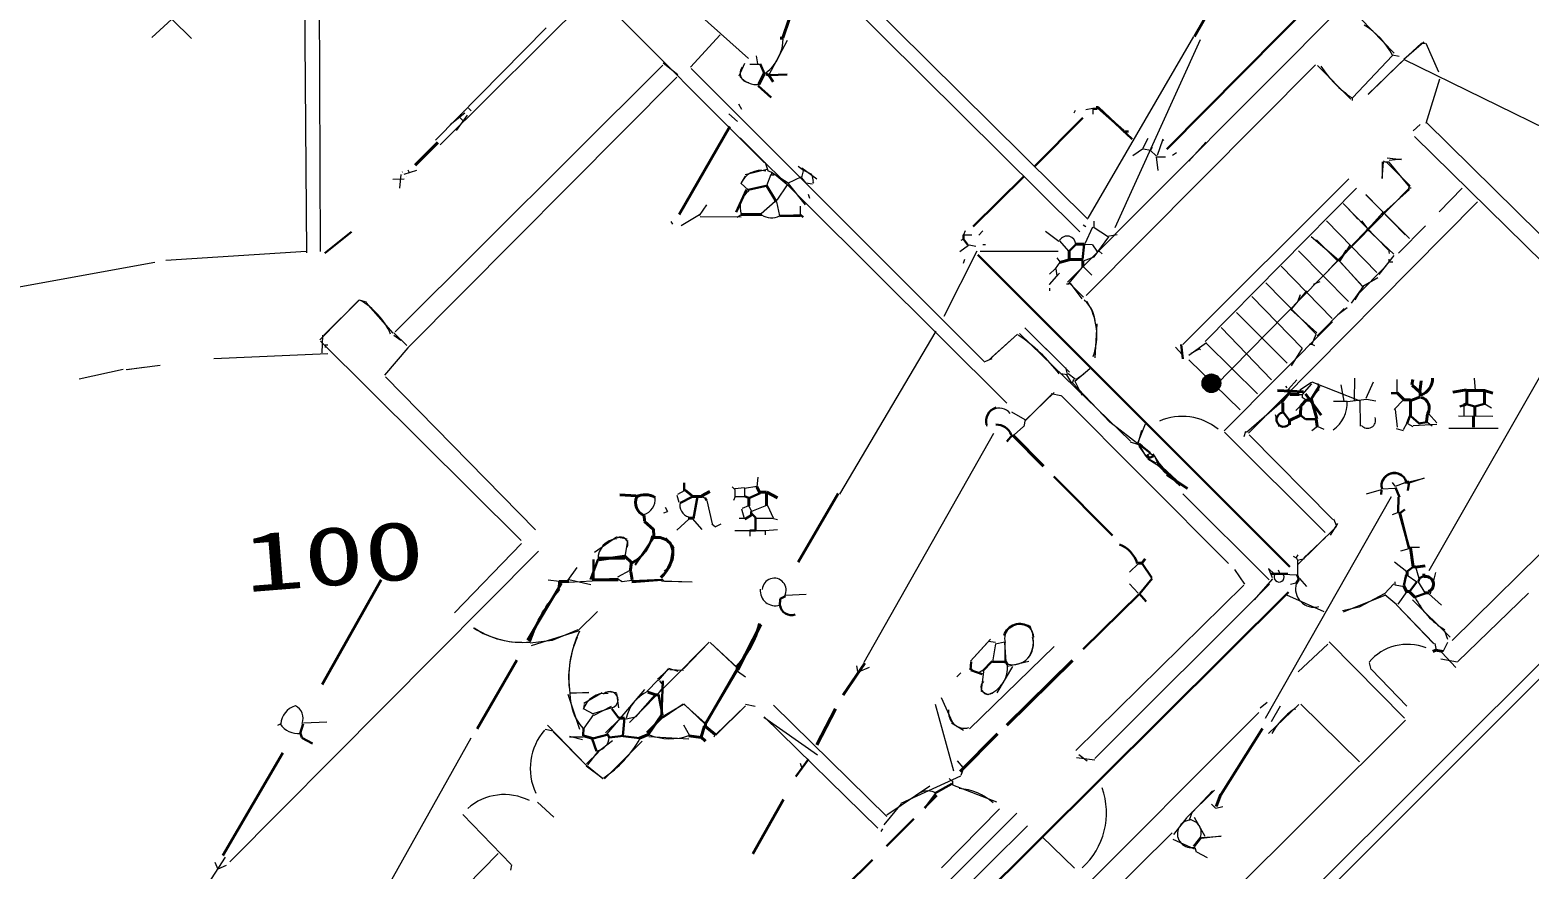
# Model space of a CAD drawing. Header units: millimetres. Extents: x -22015 to 140060, y -26591 to 87788.
# Drawn here: x 68161 to 86665, y 32437 to 42796 of the extents above; entities that cross this region are included whole.
import ezdxf

# ---------------------------------------------------------------- set-up
doc = ezdxf.new("R2010")
doc.units = ezdxf.units.MM
doc.linetypes.add('DASHED', pattern=[716.562987, 474.532405, -242.030582])
for name, color, linetype, lineweight in [('A_DASHED', 8, 'DASHED', 15), ('A_HATCH', 252, 'CONTINUOUS', 15), ('A_MED', 9, 'CONTINUOUS', 20), ('A_THIN', 8, 'CONTINUOUS', 15), ('CHECK', 2, 'CONTINUOUS', 35), ('P_DASHED', 200, 'DASHED', 25), ('P_NOMARK', 6, 'CONTINUOUS', 35), ('P_R', 5, 'CONTINUOUS', 40), ('P_R_MARK', 5, 'CONTINUOUS', 25), ('P_SIZE', 140, 'CONTINUOUS', 13), ('SYM', 4, 'CONTINUOUS', 25), ('TEXT_SHAPE', 7, 'CONTINUOUS', 30)]:
    doc.layers.add(name, color=color, linetype=linetype, lineweight=lineweight)
doc.styles.add('JP', font='msgothic.ttc')

msp = doc.modelspace()

# ---------------------------------------------------------------- hatches: boundary and pattern name
at = {"layer": 'SYM'}
h = msp.add_hatch(color=7, dxfattribs=at)
h.dxf.hatch_style = 1
edge = h.paths.add_edge_path()
edge.add_arc((82745, 38434), 111, 0, 360)

# ---------------------------------------------------------------- linework, layer by layer
at = {"layer": 'A_DASHED', "lineweight": 15}
msp.add_line((84050, 39018), (85840, 40843), dxfattribs=at)
at = {"layer": 'A_HATCH', "lineweight": 15}
for p, q in [((84650, 40761), (85190, 40221)), ((84166, 40440), (84787, 39802)), ((84234, 39236), (83604, 39880)), ((83243, 39504), (83864, 38868)), ((83053, 39307), (83678, 38683)), ((83486, 38478), (82866, 39121)), ((83315, 38304), (82679, 38930))]:
    msp.add_line(p, q, dxfattribs=at)
at = {"layer": 'A_HATCH', "lineweight": 20}
for p, q in [((83819, 40069), (84436, 39445)), ((82466, 38725), (83099, 38107))]:
    msp.add_line(p, q, dxfattribs=at)
at = {"layer": 'A_MED', "lineweight": 20}
for p, q in [((76679, 42736), (76313, 42336)), ((77507, 42668), (77279, 42235)), ((81225, 40472), (82527, 42717)), ((76982, 42382), (76912, 42228)), ((85126, 42431), (84680, 42002)), ((85559, 42189), (85392, 41641)), ((81282, 41822), (81282, 41755)), ((81962, 41458), (81898, 41337)), ((81906, 41334), (81775, 41243)), ((77690, 41096), (77875, 40960)), ((84854, 41167), (84854, 40964)), ((84869, 41181), (84885, 41164)), ((84888, 41167), (84939, 41167)), ((85092, 41191), (84915, 41214)), ((72780, 40953), (72640, 40952)), ((72738, 41010), (72721, 40843)), ((72934, 41062), (72778, 41013)), ((76990, 40992), (76939, 40908)), ((76939, 40902), (77027, 40822)), ((77261, 41074), (76990, 41006)), ((77305, 41012), (77251, 40871)), ((77265, 41060), (77315, 41040)), ((77708, 41065), (77810, 41014)), ((77812, 41009), (77827, 40924)), ((77821, 40921), (77837, 40904)), ((77506, 40886), (77379, 40694)), ((85175, 40846), (85209, 40846)), ((76512, 40639), (76423, 40506)), ((77358, 40678), (77187, 40527)), ((77378, 40673), (77415, 40501)), ((77670, 40619), (77670, 40518)), ((84853, 40542), (84886, 40542)), ((76941, 40484), (76433, 40489)), ((79686, 40214), (79652, 40196)), ((80697, 40312), (80863, 40190)), ((80866, 40196), (80984, 40061)), ((81582, 40268), (81464, 40248)), ((79848, 40067), (79443, 39258)), ((79889, 40064), (80853, 40065)), ((80838, 39982), (80874, 39933)), ((81328, 40065), (81361, 40065)), ((80872, 39929), (80817, 39847)), ((84292, 39950), (84326, 39950)), ((80994, 39670), (81165, 39499)), ((72646, 39054), (72312, 39431)), ((87321, 39435), (85430, 36118)), ((79343, 39078), (78153, 37067)), ((71772, 39027), (71763, 38809)), ((80945, 38629), (80966, 38545)), ((85988, 38499), (86002, 38347)), ((83799, 38478), (83696, 38360)), ((83866, 38292), (83983, 38429)), ((84061, 38345), (83961, 38230)), ((84571, 38217), (83987, 38448)), ((84057, 38430), (84068, 38346)), ((84342, 38414), (84380, 38212)), ((84740, 38449), (84650, 38248)), ((85033, 38481), (85032, 38312)), ((83866, 38264), (83915, 38228)), ((84422, 38210), (84253, 38210)), ((84423, 38208), (84661, 38238)), ((84576, 38227), (84580, 37906)), ((84658, 38237), (84776, 38217)), ((85116, 38228), (85002, 38111)), ((86118, 38181), (86203, 38131)), ((80444, 37986), (80429, 37901)), ((83531, 38048), (83579, 37901)), ((85014, 38111), (85038, 37891)), ((85116, 37862), (85162, 37944)), ((85165, 37938), (85233, 37899)), ((85469, 37904), (85403, 37956)), ((85423, 38061), (85527, 37945)), ((86217, 38022), (85794, 38028)), ((80053, 37814), (78454, 34986)), ((80425, 37901), (80309, 37796)), ((84053, 37901), (83986, 37848)), ((85027, 37877), (85113, 37852)), ((85527, 37924), (85237, 37910)), ((86285, 37877), (85675, 37876)), ((81985, 37572), (82036, 37538)), ((81962, 37502), (82070, 37432)), ((81972, 37500), (82058, 37451)), ((82041, 37537), (82072, 37468)), ((85134, 37207), (85013, 37161)), ((83412, 34300), (84969, 37035)), ((84841, 37119), (84656, 37064)), ((85013, 37137), (84843, 37127)), ((85062, 36844), (84976, 36811)), ((75401, 36536), (75128, 36345)), ((75532, 36511), (75407, 36536)), ((75509, 36293), (75543, 36494)), ((85183, 36389), (85079, 36363)), ((85196, 36412), (85315, 36412)), ((74910, 36159), (74796, 35999)), ((75566, 36121), (75412, 36039)), ((81845, 36211), (81732, 36103)), ((85511, 36098), (85447, 35836)), ((75099, 35990), (74811, 35975)), ((75084, 35944), (74814, 36007)), ((75419, 36021), (75470, 35987)), ((75472, 35985), (75591, 36002)), ((75957, 35995), (76336, 35983)), ((75997, 35992), (76336, 35984)), ((81735, 35957), (81839, 35842)), ((83832, 36022), (83920, 35924)), ((85009, 35981), (85009, 35947)), ((85160, 36064), (85281, 35984)), ((85158, 35865), (85045, 35709)), ((85228, 35762), (85693, 35298)), ((85425, 35839), (85583, 35693)), ((86657, 35842), (85786, 35001)), ((75167, 35615), (74927, 35381)), ((75167, 35615), (74928, 35380)), ((85622, 35376), (85657, 35274)), ((80803, 35186), (79759, 34168)), ((80018, 35274), (79773, 35005)), ((79986, 35239), (79773, 35005)), ((80080, 35232), (79995, 35247)), ((80081, 35216), (80043, 34997)), ((80191, 35233), (80206, 34997)), ((80196, 35233), (80195, 34980)), ((84200, 35243), (85130, 34300)), ((85503, 35222), (85518, 35138)), ((80491, 35000), (80229, 34937)), ((84691, 34983), (84713, 34899)), ((85783, 34992), (85578, 35027)), ((85587, 35109), (85760, 34927)), ((76229, 34887), (76060, 34898)), ((76893, 34878), (76992, 34808)), ((79905, 34642), (79934, 34877)), ((80289, 34938), (80094, 34614)), ((75226, 34611), (74997, 34480)), ((75286, 34105), (75751, 34654)), ((75400, 34611), (75298, 34624)), ((75429, 34429), (75406, 34605)), ((79988, 34588), (79901, 34633)), ((75002, 34469), (74995, 34418)), ((75345, 34427), (75110, 34354)), ((75334, 34445), (75121, 34332)), ((75978, 34306), (76223, 34478)), ((76992, 34453), (76624, 34092)), ((76992, 34453), (76626, 34090)), ((79334, 34471), (79562, 33651)), ((74997, 34415), (75113, 34354)), ((75119, 34345), (74998, 34177)), ((75439, 34289), (75266, 34118)), ((73605, 34053), (71713, 30683)), ((74821, 34076), (74981, 34038)), ((74822, 34067), (74991, 34067)), ((75799, 34072), (76293, 34043)), ((76230, 34217), (76301, 34084)), ((76620, 34097), (76602, 34064)), ((77688, 33692), (77615, 33576)), ((77667, 33745), (77684, 33694)), ((81307, 33782), (81080, 33811)), ((79509, 33556), (79543, 33523)), ((79547, 33527), (79547, 33476)), ((74426, 33264), (74628, 33078)), ((70572, 32583), (70232, 32061)), ((74106, 32490), (74094, 32423))]:
    msp.add_line(p, q, dxfattribs=at)
for centre, radius, start, end in [((77143, 42411), 290, 220.4829, 274.4834), ((77040, 42262), 114, 139.3972, 265.7907), ((77179, 40800), 261, 75.1498, 159.4682), ((77176, 40602), 250, 124.1629, 199.9389), ((77313, 40700), 222, 237.2197, 297.1705), ((80963, 40145), 107, 2.2891, 149.3405), ((80539, 39025), 791, 340.8661, 31.8257), ((80128, 37961), 167, 37.5491, 199.944), ((84018, 38192), 404, 304.8364, 2.6291), ((84672, 37979), 100, 221.8012, 18.2296), ((75424, 36265), 251, 94.1245, 181.4571), ((75453, 36445), 90.4, 338.883, 119.4563), ((86117, 36211), 955, 205.9486, 239.1834), ((80373, 35286), 181, 4.8222, 196.6113), ((80149, 35255), 399, 329.486, 26.5527), ((80293, 35214), 255, 255.5481, 18.7526), ((79853, 34950), 84.3, 146.3407, 314.6495), ((79880, 34925), 350, 288.2789, 6.2906), ((75263, 34321), 285, 83.2604, 162.5162), ((75317, 34526), 103, 285.9284, 138.2735), ((75990, 34196), 480, 115.2371, 167.5726), ((79989, 34683), 89, 130.2788, 320.3562), ((79700, 34378), 202, 172.9033, 284.3043), ((76063, 34753), 708, 248.5055, 289.1171)]:
    msp.add_arc(centre, radius, start, end, dxfattribs=at)
at = {"layer": 'A_THIN', "lineweight": 15}
for p, q in [((80970, 39681), (86316, 45055)), ((76814, 44580), (81119, 40305)), ((71729, 43958), (71744, 40061)), ((77790, 43855), (81218, 40462)), ((71548, 43722), (71574, 40044)), ((73224, 41377), (75113, 43257)), ((75147, 43246), (77229, 41157)), ((77029, 42445), (76176, 43208)), ((69913, 42931), (69667, 42702)), ((84584, 42937), (85001, 42508)), ((69918, 42926), (70154, 42690)), ((73168, 41435), (74532, 42823)), ((81557, 40359), (82612, 42677)), ((85121, 42436), (85368, 42649)), ((85176, 42487), (85334, 42630)), ((85333, 42634), (85384, 42634)), ((85391, 42634), (85514, 42355)), ((85391, 42634), (85547, 42280)), ((75976, 42389), (76157, 42248)), ((77048, 42376), (77133, 42376)), ((77127, 42478), (77142, 42377)), ((77133, 42376), (77167, 42376)), ((84980, 42481), (84487, 41957)), ((84982, 42480), (84487, 41957)), ((85091, 42404), (84681, 42000)), ((84977, 42488), (85062, 42473)), ((88514, 40769), (85121, 42431)), ((72671, 39071), (75975, 42363)), ((76145, 42215), (72824, 38871)), ((76322, 42321), (79934, 38707)), ((84028, 42365), (81199, 39517)), ((84053, 42357), (84467, 41943)), ((73574, 41832), (73608, 41798)), ((76909, 41885), (76943, 41817)), ((81281, 41826), (81196, 41811)), ((84484, 41960), (84484, 41926)), ((73528, 41771), (73347, 41624)), ((73556, 41745), (73422, 41557)), ((73472, 41713), (73506, 41680)), ((76788, 41762), (76894, 41666)), ((81064, 41804), (81046, 41770)), ((88078, 39008), (85397, 41660)), ((76927, 41463), (80221, 38189)), ((85323, 41629), (85234, 41550)), ((85251, 41481), (87942, 38837)), ((81906, 41327), (81991, 41312)), ((81987, 41311), (82069, 41240)), ((82012, 41348), (81994, 41315)), ((82140, 41436), (82077, 41248)), ((82142, 41448), (82159, 41432)), ((82315, 41281), (82265, 41245)), ((82468, 41176), (82677, 41412)), ((77237, 41161), (77271, 41060)), ((77643, 41116), (77710, 41066)), ((82064, 41230), (82085, 41062)), ((82076, 41232), (82178, 41232)), ((84863, 41167), (84850, 40964)), ((84907, 41165), (85199, 40873)), ((84934, 41163), (85188, 40856)), ((85090, 41200), (84937, 41185)), ((72824, 41069), (72841, 41036)), ((77313, 41039), (77521, 40911)), ((77315, 41041), (77315, 41008)), ((77315, 41008), (77349, 41008)), ((77355, 41015), (77502, 40891)), ((77683, 40984), (77512, 40902)), ((77522, 40899), (77730, 40637)), ((77685, 40971), (77736, 40910)), ((77707, 41058), (77686, 40974)), ((77738, 40908), (77822, 40898)), ((84441, 40957), (82394, 38915)), ((77769, 40770), (77785, 40720)), ((82667, 38952), (84536, 40845)), ((82787, 38400), (85180, 40841)), ((84652, 40763), (85137, 40269)), ((85189, 40828), (84870, 40539)), ((83202, 37820), (86030, 40674)), ((84868, 40541), (84191, 39831)), ((84927, 40082), (84373, 40654)), ((84431, 40593), (84552, 40461)), ((84857, 40538), (84690, 40349)), ((76074, 40431), (76092, 40397)), ((76424, 40515), (76198, 40378)), ((76890, 40485), (76433, 40489)), ((76942, 40516), (76892, 40481)), ((81161, 40389), (81194, 40371)), ((81277, 40361), (81182, 40155)), ((81295, 40437), (81295, 40353)), ((81299, 40359), (81463, 40250)), ((84597, 40439), (84664, 40354)), ((84662, 40340), (84995, 40027)), ((79704, 40317), (79683, 40267)), ((79685, 40267), (79787, 40267)), ((79924, 40316), (79875, 40263)), ((81298, 39995), (81477, 40244)), ((83976, 40248), (84313, 39960)), ((84041, 40206), (84295, 39954)), ((71569, 40060), (69840, 39951)), ((79746, 40134), (79638, 40057)), ((79736, 40149), (79836, 40129)), ((79922, 40149), (79956, 40149)), ((81295, 39993), (81160, 39942)), ((81192, 40151), (81277, 40147)), ((81279, 40145), (81330, 40067)), ((81361, 40065), (81395, 40032)), ((84455, 40141), (84327, 39936)), ((84404, 40079), (84327, 39949)), ((84997, 40010), (84810, 39777)), ((84932, 40086), (84937, 40035)), ((67957, 39614), (69704, 39931)), ((79697, 39964), (79680, 39913)), ((80870, 39794), (80740, 39654)), ((80816, 39848), (80748, 39781)), ((80825, 39846), (80836, 39762)), ((81150, 39869), (80979, 39667)), ((81166, 39871), (81268, 39770)), ((84312, 39957), (84610, 39631)), ((84321, 39946), (84612, 39629)), ((84935, 39934), (84852, 39831)), ((84936, 39967), (84935, 39934)), ((84935, 39934), (84986, 39934)), ((80833, 39758), (80740, 39654)), ((80745, 39609), (80745, 39575)), ((80954, 39660), (80988, 39660)), ((81001, 39670), (81145, 39478)), ((84039, 39042), (83415, 39675)), ((84085, 39686), (84000, 39652)), ((84620, 39628), (84471, 39424)), ((84615, 39628), (84517, 39466)), ((84797, 39735), (84613, 39629)), ((72222, 39461), (71739, 38972)), ((72224, 39459), (71787, 39027)), ((72315, 39437), (72230, 39459)), ((83918, 39575), (83732, 39354)), ((83840, 39525), (83806, 39440)), ((83720, 39351), (84046, 39055)), ((84419, 39367), (84304, 39278)), ((72653, 39059), (72812, 38900)), ((81747, 37721), (80377, 39048)), ((80443, 39118), (80994, 38572)), ((80443, 39118), (80941, 38625)), ((81332, 39170), (81304, 38748)), ((84238, 39193), (82902, 37848)), ((71749, 38954), (74223, 36495)), ((71804, 38908), (71838, 38908)), ((71804, 38908), (71804, 38874)), ((72826, 38872), (72536, 38535)), ((72654, 39030), (72741, 38967)), ((80005, 38727), (80350, 39039)), ((80032, 38751), (80350, 39039)), ((82303, 38881), (82382, 38789)), ((82684, 38935), (82468, 38777)), ((82592, 38864), (82609, 38848)), ((83867, 38867), (83728, 38651)), ((83950, 38919), (83984, 38919)), ((83983, 38918), (84016, 38900)), ((84033, 39038), (83986, 38919)), ((71838, 38796), (70430, 38737)), ((79939, 38697), (80038, 38742)), ((82592, 38856), (82491, 38802)), ((69312, 38605), (68769, 38487)), ((69770, 38653), (69347, 38599)), ((69567, 38630), (69363, 38601)), ((72549, 38515), (74401, 36624)), ((80882, 38556), (80967, 38541)), ((80958, 38539), (81019, 38434)), ((80976, 38556), (81062, 38490)), ((81243, 38612), (81057, 38457)), ((81169, 38548), (81071, 38475)), ((84511, 38498), (84505, 38227)), ((80803, 38320), (80448, 37979)), ((80766, 38306), (80884, 38285)), ((81027, 38444), (81491, 37954)), ((81044, 38480), (81032, 38444)), ((81054, 38470), (81146, 38288)), ((83658, 38398), (83677, 38378)), ((80450, 37974), (80765, 38290)), ((80890, 38283), (82955, 36211)), ((83615, 38205), (83178, 37826)), ((83830, 38294), (83864, 38294)), ((83864, 38294), (83863, 38260)), ((85862, 38161), (85862, 38026)), ((80276, 38080), (80442, 37989)), ((82003, 37561), (81491, 37954)), ((88481, 37988), (85717, 35257)), ((81927, 37931), (81827, 37682)), ((81882, 37853), (81838, 37686)), ((82908, 37831), (84149, 36591)), ((83164, 37838), (83147, 37771)), ((83211, 37797), (84245, 36754)), ((84049, 37905), (84131, 37868)), ((81742, 37712), (81844, 37678)), ((81848, 37656), (81953, 37514)), ((81868, 37643), (81931, 37539)), ((81888, 37662), (81992, 37580)), ((81982, 37564), (81948, 37547)), ((82022, 37562), (82091, 37455)), ((84975, 37211), (85010, 37162)), ((85369, 37262), (85163, 37193)), ((85370, 37258), (85182, 37215)), ((82391, 37069), (83457, 36006)), ((84290, 36666), (83812, 36195)), ((84303, 36705), (84211, 36557)), ((84252, 36759), (84287, 36675)), ((74229, 36456), (73401, 35600)), ((84155, 36530), (83887, 36278)), ((70628, 32527), (74438, 36361)), ((83755, 36299), (83789, 36281)), ((83810, 36316), (83792, 36283)), ((83792, 36285), (83809, 36252)), ((83893, 36268), (83808, 36246)), ((83029, 36133), (83154, 35955)), ((83449, 36148), (83495, 36037)), ((83451, 36149), (83518, 36081)), ((83568, 36131), (83588, 36082)), ((83587, 36085), (83638, 36069)), ((83807, 36250), (83806, 36064)), ((85006, 36231), (85155, 36109)), ((85262, 36167), (85304, 36029)), ((74557, 36009), (74692, 35990)), ((75960, 36020), (75994, 35987)), ((81071, 33901), (83143, 35942)), ((83461, 35952), (81306, 33802)), ((83499, 36018), (83274, 35760)), ((83806, 36067), (83518, 36079)), ((83788, 35966), (83720, 35950)), ((84997, 35958), (84883, 35835)), ((85009, 35947), (85127, 35927)), ((85296, 35981), (85379, 35845)), ((83670, 35824), (84133, 35615)), ((84895, 35817), (84371, 35609)), ((84885, 35837), (84568, 35671)), ((84887, 35826), (85034, 35701)), ((84568, 35669), (84364, 35624)), ((85028, 35697), (85481, 35224)), ((85029, 35698), (85493, 35217)), ((74930, 35373), (74350, 35193)), ((74923, 35391), (74606, 35259)), ((74606, 35259), (74337, 35225)), ((75561, 34248), (76547, 35237)), ((76546, 35237), (76230, 34910)), ((76891, 34926), (76557, 35234)), ((76899, 34914), (76558, 35235)), ((76647, 24646), (87229, 35220)), ((76656, 24861), (87137, 35316)), ((80195, 35236), (80077, 35214)), ((84181, 35215), (83817, 34871)), ((85659, 35234), (85601, 35119)), ((76057, 34913), (75907, 34781)), ((76038, 34908), (75917, 34763)), ((76162, 34874), (76047, 34912)), ((78362, 34944), (78378, 34876)), ((78519, 34925), (78385, 34869)), ((79652, 34861), (79601, 34811)), ((84719, 34901), (85159, 34447)), ((75061, 34613), (74823, 34608)), ((75061, 34615), (74828, 34603)), ((75913, 34768), (75779, 34631)), ((75978, 34687), (75905, 34589)), ((75932, 34762), (75983, 34694)), ((74800, 34594), (74944, 34165)), ((75875, 34586), (75637, 34316)), ((75968, 34318), (76227, 34473)), ((76232, 34473), (76493, 34243)), ((76234, 34475), (76501, 34223)), ((77112, 34444), (76995, 34469)), ((77112, 34444), (76995, 34469)), ((77339, 34462), (78739, 33085)), ((79410, 34555), (79546, 34254)), ((83431, 34491), (83347, 34422)), ((83450, 34110), (83825, 34470)), ((83593, 34446), (83482, 34255)), ((83765, 34423), (83782, 34406)), ((83849, 34474), (84574, 33759)), ((83330, 34368), (74955, 25981)), ((75637, 34310), (75520, 34288)), ((75892, 25062), (85141, 34274)), ((77883, 33844), (77218, 34306)), ((77225, 34315), (78626, 32943)), ((79537, 34243), (79684, 34151)), ((74621, 34139), (74520, 34161)), ((74548, 34211), (75031, 33716)), ((75033, 33717), (74620, 34132)), ((75179, 33879), (75033, 33734)), ((75169, 33888), (75045, 33722)), ((75351, 34019), (75174, 33882)), ((75717, 34016), (75254, 33552)), ((75236, 33551), (75027, 33705)), ((75233, 33549), (75033, 33715)), ((79607, 33773), (79677, 33691)), ((79687, 33695), (79652, 33593)), ((81108, 33851), (81212, 33771)), ((78915, 33248), (79653, 33586)), ((79271, 33458), (78737, 33103)), ((79548, 33478), (80092, 33268)), ((77697, 30480), (80342, 33126)), ((78917, 33241), (78703, 32981)), ((80130, 33182), (79415, 32451)), ((74103, 32494), (73506, 33111)), ((77832, 30357), (80476, 32972)), ((78684, 32933), (78666, 32900)), ((80609, 31250), (82259, 32884)), ((81053, 32448), (80652, 32837)), ((73940, 32628), (72056, 30714)), ((70443, 32520), (70480, 32437)), ((70585, 32482), (70482, 32434))]:
    msp.add_line(p, q, dxfattribs=at)
for centre, radius, start, end in [((84148, 42055), 936, 27.3958, 59.0175), ((76931, 42691), 527, 306.4344, 0.6112), ((85283, 43134), 1424, 213.4909, 235.7495), ((71786, 38678), 903, 23.7389, 60.2895), ((80908, 39153), 407, 2.2951, 48.8513), ((79149, 37246), 2156, 37.1875, 55.8247), ((82384, 37328), 698, 50.6287, 113.7248), ((75679, 37004), 201, 287.943, 4.734), ((74243, 36356), 1121, 237.1395, 274.6963), ((74230, 36283), 1047, 235.8553, 270.1355), ((76104, 34800), 1292, 153.7346, 188.7372), ((76016, 34800), 1206, 155.8332, 186.1678), ((85165, 34592), 619, 68.214, 140.0793), ((75454, 34591), 627, 178.9054, 221.5579), ((84249, 33692), 866, 123.8739, 151.2824), ((75066, 33679), 729, 139.5268, 204.7814), ((75144, 34062), 165, 275.6426, 0.4985), ((74450, 34745), 1424, 303.8691, 330.5375), ((74016, 32676), 680, 62.8376, 131.6118), ((79241, 33207), 194, 63.089, 137.5053), ((80533, 33129), 916, 312.2629, 19.7523)]:
    msp.add_arc(centre, radius, start, end, dxfattribs=at)
at = {"layer": 'CHECK', "lineweight": 15}
for p, q in [((73472, 41756), (73472, 41756)), ((73515, 41803), (73515, 41803)), ((73565, 41708), (73565, 41708)), ((72761, 41043), (72756, 41041)), ((72756, 41018), (72756, 41018)), ((72810, 40984), (72811, 40985)), ((83838, 38352), (83982, 38447)), ((83985, 38453), (84065, 38420)), ((83928, 38240), (83787, 38100)), ((83882, 38227), (83882, 38227)), ((82022, 37558), (82022, 37558))]:
    msp.add_line(p, q, dxfattribs=at)
at = {"layer": 'CHECK', "lineweight": 30}
for p, q in [((72130, 40305), (71801, 40042)), ((74170, 35015), (73681, 34167))]:
    msp.add_line(p, q, dxfattribs=at)
at = {"layer": 'CHECK', "lineweight": 40}
for p, q in [((83374, 34170), (82862, 33351)), ((77463, 33296), (77085, 32623))]:
    msp.add_line(p, q, dxfattribs=at)
at = {"layer": 'P_DASHED', "lineweight": 30}
msp.add_line((79070, 33055), (76358, 30360), dxfattribs=at)
at = {"layer": 'P_NOMARK', "lineweight": 30}
for p, q in [((84954, 44117), (82196, 41324)), ((79863, 40022), (83711, 36169)), ((80801, 37285), (81525, 36556)), ((83688, 36081), (83483, 36081)), ((83695, 35854), (79090, 31275)), ((80103, 34106), (79690, 33689))]:
    msp.add_line(p, q, dxfattribs=at)
at = {"layer": 'P_NOMARK', "lineweight": 40}
for p, q in [((76800, 41606), (76176, 40517)), ((81029, 35010), (80219, 34211)), ((80103, 34107), (79643, 33639))]:
    msp.add_line(p, q, dxfattribs=at)
at = {"layer": 'P_R', "lineweight": 40}
for p, q in [((83255, 43975), (82534, 42714)), ((72498, 36007), (71767, 34714)), ((71282, 33873), (70540, 32602))]:
    msp.add_line(p, q, dxfattribs=at)
at = {"layer": 'P_R_MARK', "lineweight": 20}
for p, q in [((71824, 34250), (71536, 34236)), ((71249, 34227), (71216, 34209))]:
    msp.add_line(p, q, dxfattribs=at)
at = {"layer": 'P_R_MARK', "lineweight": 30}
for p, q in [((71534, 34229), (71496, 34112)), ((71499, 34109), (71516, 34059)), ((71517, 34056), (71650, 33985))]:
    msp.add_line(p, q, dxfattribs=at)
at = {"layer": 'P_R_MARK', "lineweight": 20}
for centre, radius, start, end in [((71504, 34212), 248, 106.3428, 176.3971), ((71362, 34300), 171, 337.6648, 63.8229), ((71475, 34385), 276, 214.5906, 275.5098)]:
    msp.add_arc(centre, radius, start, end, dxfattribs=at)
at = {"layer": 'SYM'}
msp.add_circle((82745, 38434), 111, dxfattribs=at)
at = {"layer": 'SYM', "lineweight": 30}
msp.add_arc((81482, 36104), 363, 17.1376, 69.6017, dxfattribs=at)
at = {"layer": 'SYM', "lineweight": 15}
for centre, radius, start, end in [((83581, 36042), 62.1, 147.7066, 22.0413), ((84012, 35898), 229, 163.7221, 285.0005), ((79582, 32723), 709, 48.5604, 86.0301)]:
    msp.add_arc(centre, radius, start, end, dxfattribs=at)
at = {"layer": 'TEXT_SHAPE', "lineweight": 40}
for p, q in [((77532, 42931), (77453, 42698)), ((77422, 42697), (77456, 42697)), ((77228, 42261), (77157, 42127)), ((77249, 42250), (77284, 42238)), ((73197, 41406), (72918, 41128)), ((77365, 40704), (77365, 40670)), ((76941, 40517), (77195, 40518)), ((80989, 40065), (80988, 39964)), ((81074, 40150), (81175, 40150)), ((80990, 39959), (80871, 39925)), ((80988, 39964), (81158, 39964)), ((81158, 39947), (81158, 39863)), ((83559, 38343), (83883, 38327)), ((83698, 38305), (83613, 38203)), ((83692, 38361), (83710, 38294)), ((84080, 38401), (83967, 38225)), ((85038, 38317), (85122, 38233)), ((85231, 38482), (85219, 38415)), ((85222, 38410), (85316, 38325)), ((85332, 38465), (85317, 38330)), ((85320, 38329), (85320, 38279)), ((85895, 38354), (85725, 38326)), ((85897, 38347), (85896, 38178)), ((85897, 38347), (85998, 38347)), ((85998, 38347), (86117, 38347)), ((86117, 38347), (86116, 38178)), ((86117, 38347), (86218, 38313)), ((83626, 38193), (83626, 38074)), ((83711, 38294), (83830, 38294)), ((83849, 38159), (83845, 38041)), ((83914, 38227), (83851, 38160)), ((83905, 38302), (84100, 38040)), ((83914, 38227), (83965, 38227)), ((83982, 38232), (84048, 37995)), ((85117, 38228), (85202, 38228)), ((85202, 38228), (85201, 38025)), ((85325, 38266), (85205, 38220)), ((85895, 38181), (85861, 38163)), ((85998, 38144), (85997, 38026)), ((83846, 38041), (83709, 37975)), ((83710, 37973), (83710, 37922)), ((84038, 37991), (84052, 37906)), ((85412, 38060), (85401, 37958)), ((85980, 38026), (85980, 37891)), ((80293, 37795), (80674, 37411)), ((81850, 37688), (81884, 37655)), ((81943, 37545), (81977, 37511)), ((82076, 37443), (82363, 37176)), ((82101, 37433), (82170, 37350)), ((82171, 37351), (82205, 37317)), ((82195, 37304), (82449, 37137)), ((85131, 37214), (85182, 37214)), ((75441, 37057), (75644, 37045)), ((76247, 37116), (76330, 37047)), ((76321, 37037), (76389, 37037)), ((76389, 37037), (76457, 37037)), ((76554, 37097), (76453, 37044)), ((77033, 37021), (77033, 36920)), ((77133, 37155), (77167, 37088)), ((77169, 37089), (77253, 37089)), ((77253, 37089), (77253, 36920)), ((77255, 37091), (77387, 37019)), ((78139, 37075), (77642, 36226)), ((75744, 36800), (75748, 36732)), ((75747, 36729), (75856, 36630)), ((76287, 36767), (76338, 36767)), ((75860, 36631), (75864, 36547)), ((75505, 36298), (75185, 36256)), ((75506, 36276), (75188, 36276)), ((75509, 36297), (75588, 36223)), ((85202, 36404), (85235, 36168)), ((75586, 36226), (75570, 36108)), ((75580, 36108), (75593, 36007)), ((81842, 36215), (81892, 36215)), ((81925, 36267), (81889, 36217)), ((85162, 36116), (85161, 36066)), ((85230, 36167), (85263, 36167)), ((85383, 36180), (85264, 36163)), ((85365, 36083), (85365, 36049)), ((74692, 35988), (74811, 35988)), ((75421, 36015), (75099, 36002)), ((75421, 36006), (75099, 36006)), ((85122, 35928), (85157, 35861)), ((85161, 35863), (85195, 35863)), ((85190, 35858), (85258, 35791)), ((85381, 35846), (85432, 35846)), ((77183, 35457), (76900, 34901)), ((78466, 34979), (78201, 34586)), ((80209, 34996), (80227, 34962)), ((85513, 35140), (85480, 35122)), ((85515, 35140), (85600, 35123)), ((76892, 34904), (76497, 34220)), ((76882, 34881), (76509, 34245)), ((76891, 34926), (76891, 34876)), ((78392, 34870), (78201, 34585)), ((75790, 34622), (75875, 34590)), ((75874, 34587), (75908, 34587)), ((75433, 34300), (75500, 34300)), ((75957, 34335), (75796, 34103)), ((76500, 34250), (76500, 34200)), ((78103, 34416), (77875, 33971)), ((74992, 34083), (75110, 34047)), ((75804, 34100), (75684, 34051)), ((76296, 34082), (76448, 34060)), ((76489, 34203), (76447, 34065)), ((76448, 34064), (76499, 34014)), ((76498, 34197), (76618, 34098)), ((82862, 33362), (82803, 33207)), ((82617, 32829), (82527, 32714))]:
    msp.add_line(p, q, dxfattribs=at)
at = {"layer": 'TEXT_SHAPE', "lineweight": 30}
for p, q in [((77176, 42380), (77229, 42255)), ((77283, 42239), (77335, 42156)), ((77506, 42246), (77285, 42238)), ((77152, 42107), (77312, 41963)), ((81282, 41822), (81333, 41822)), ((81333, 41856), (81333, 41822)), ((81343, 41834), (81658, 41557)), ((81347, 41842), (81766, 41449)), ((81159, 41712), (80556, 41107)), ((81654, 41544), (81721, 41544)), ((80428, 40989), (79804, 40368)), ((77008, 40828), (76879, 40546)), ((77248, 40870), (77026, 40824)), ((77253, 40876), (77358, 40699)), ((77670, 40508), (77416, 40498)), ((77674, 40501), (77416, 40501)), ((77670, 40518), (77704, 40484)), ((79684, 40215), (79734, 40147)), ((79685, 40267), (79685, 40216)), ((81074, 40150), (80989, 40065)), ((81174, 40150), (81153, 39964)), ((82370, 38915), (82391, 38737)), ((84965, 38312), (85032, 38312)), ((85861, 38164), (85810, 38148)), ((85895, 38175), (85998, 38147)), ((86116, 38181), (85997, 38148)), ((83632, 38079), (83709, 37973)), ((83844, 38039), (83911, 37987)), ((83913, 37990), (84032, 37990)), ((85193, 38028), (85161, 37943)), ((85205, 38029), (85304, 37943)), ((85405, 37954), (85303, 37937)), ((80291, 37798), (80221, 37715)), ((80298, 37794), (80673, 37410)), ((82031, 37534), (81982, 37514)), ((82070, 37469), (82103, 37435)), ((76237, 37206), (76237, 37105)), ((85185, 37214), (85168, 37112)), ((76327, 37027), (76192, 36957)), ((76400, 37035), (76352, 36764)), ((76983, 37040), (77032, 37019)), ((77173, 37079), (77035, 37016)), ((84843, 37113), (84842, 37062)), ((85016, 37148), (85065, 37029)), ((85055, 37029), (85050, 36843)), ((85063, 36841), (85186, 36400)), ((85071, 36841), (85183, 36404)), ((85131, 36875), (85082, 36839)), ((77072, 36808), (76987, 36758)), ((77070, 36822), (77121, 36772)), ((77117, 36768), (77116, 36616)), ((75867, 36538), (75633, 36193)), ((77049, 36616), (77116, 36616)), ((75176, 36262), (75081, 36012)), ((75116, 36259), (75116, 36006)), ((81888, 36211), (82011, 36033)), ((85231, 36165), (85164, 36113)), ((74724, 35965), (74304, 35262)), ((74693, 35988), (74689, 35904)), ((75963, 36008), (75591, 35989)), ((75960, 36007), (75592, 35978)), ((82013, 36022), (81862, 35839)), ((83822, 36014), (83790, 35963)), ((83804, 36064), (83825, 36015)), ((85148, 36068), (85120, 35932)), ((85280, 35981), (85192, 35866)), ((85316, 36031), (85295, 35982)), ((85364, 36051), (85315, 36030)), ((77422, 35771), (77418, 35687)), ((77486, 35807), (77423, 35774)), ((81852, 35832), (81160, 35151)), ((81853, 35839), (81940, 35740)), ((85384, 35838), (85262, 35796)), ((79778, 34997), (79771, 34896)), ((80037, 35002), (79921, 34881)), ((80042, 34997), (80212, 34997)), ((79776, 34892), (79914, 34842)), ((75957, 34334), (75975, 34761)), ((75918, 34590), (75970, 34337)), ((75345, 34416), (75431, 34299)), ((75498, 34300), (75478, 34081)), ((75975, 34317), (75777, 34121)), ((74992, 34181), (74991, 34080)), ((75297, 34096), (75110, 34047)), ((75294, 34096), (75312, 34062)), ((75483, 34080), (75314, 34059)), ((75482, 34078), (75687, 34053)), ((75102, 34043), (75156, 33893)), ((77771, 33794), (77613, 33578)), ((79355, 33346), (79202, 33194)), ((79340, 33364), (79208, 33188)), ((79540, 33489), (79328, 33371))]:
    msp.add_line(p, q, dxfattribs=at)
at = {"layer": 'TEXT_SHAPE', "lineweight": 20}
for p, q in [((77144, 37275), (77132, 37156)), ((76148, 37051), (76172, 36966)), ((76235, 37108), (76155, 37059)), ((76865, 37037), (76845, 36988)), ((76982, 37142), (76863, 37130)), ((76864, 37122), (76863, 37038)), ((76863, 37038), (76982, 37038)), ((76982, 37139), (76982, 37038)), ((77134, 37159), (76983, 37136)), ((76515, 36988), (76582, 36700)), ((76943, 36883), (76976, 36766)), ((77032, 36921), (76952, 36889)), ((77034, 36920), (77068, 36853)), ((77251, 36925), (77066, 36852)), ((77266, 36926), (77334, 36774)), ((76295, 36757), (76145, 36619)), ((76337, 36766), (76453, 36630)), ((76578, 36697), (76623, 36663)), ((76626, 36664), (76694, 36698)), ((76914, 36767), (76981, 36767)), ((77117, 36768), (77320, 36768)), ((77321, 36770), (77388, 36752)), ((76862, 36615), (77049, 36616)), ((77116, 36616), (77235, 36616)), ((77388, 36623), (77235, 36613)), ((77235, 36616), (77235, 36565)), ((77741, 35825), (77486, 35815)), ((82744, 33239), (82794, 33188)), ((82799, 33189), (82884, 33207)), ((82440, 33072), (82277, 32863)), ((82531, 33076), (82665, 32844)), ((82268, 32807), (82532, 32688)), ((82865, 32841), (82624, 32815)), ((82865, 32839), (82628, 32822)), ((82540, 32701), (82557, 32650)), ((82559, 32649), (82692, 32578))]:
    msp.add_line(p, q, dxfattribs=at)
at = {"layer": 'TEXT_SHAPE', "lineweight": 15}
for p, q in [((76456, 37036), (76489, 37018)), ((76488, 37019), (76506, 36986)), ((76496, 37024), (76518, 36993)), ((76830, 37156), (76864, 37122)), ((76028, 36848), (75983, 36831)), ((76002, 36903), (76031, 36853)), ((77055, 36852), (77055, 36818)), ((77066, 36852), (77066, 36818)), ((77049, 36616), (77048, 36548)), ((82783, 33412), (82444, 33076)), ((82759, 33402), (82513, 33138)), ((82507, 33142), (82472, 33041))]:
    msp.add_line(p, q, dxfattribs=at)
at = {"layer": 'TEXT_SHAPE', "lineweight": 40}
for centre, radius, start, end in [((85260, 38491), 215, 289.8985, 1.9121), ((85302, 38132), 132, 328.486, 76.4391), ((75816, 36963), 179, 156.8825, 246.1943), ((75754, 36819), 240, 58.8533, 116.8903), ((75900, 36316), 216, 21.6645, 99.306), ((75646, 36368), 450, 312.5914, 3.4041), ((85389, 35952), 97.4, 292.2971, 103.8366), ((75823, 35834), 1394, 319.6632, 344.7103)]:
    msp.add_arc(centre, radius, start, end, dxfattribs=at)
at = {"layer": 'TEXT_SHAPE', "lineweight": 30}
for centre, radius, start, end in [((80136, 37968), 173, 106.64, 196.205), ((83637, 37986), 88.1, 97.5165, 318.8205), ((80095, 37737), 187, 18.4153, 93.1667), ((85000, 37173), 155, 17.6431, 195.3193), ((85005, 37168), 158, 54.6039, 156.62), ((75351, 36660), 505, 298.9031, 347.507), ((75841, 36321), 258, 306.2722, 50.7602), ((76222, 34600), 1998, 139.6628, 161.134), ((77560, 35715), 143, 191.3282, 289.0138), ((80380, 35260), 204, 54.6347, 162.4128)]:
    msp.add_arc(centre, radius, start, end, dxfattribs=at)
at = {"layer": 'TEXT_SHAPE', "lineweight": 20}
for centre, radius, start, end in [((76335, 36928), 151, 164.5614, 253.2117), ((77348, 35881), 147, 331.5069, 176.9114), ((77361, 35874), 186, 174.8448, 287.1763), ((82494, 32871), 169, 95.9547, 286.23), ((82456, 32883), 164, 339.9984, 82.5685)]:
    msp.add_arc(centre, radius, start, end, dxfattribs=at)

# ---------------------------------------------------------------- texts
at = {"layer": 'P_SIZE', "style": 'JP', "width": 1.509083}
msp.add_text('100', height=726.1, rotation=4.5068, dxfattribs=at).set_placement((70826, 35853))

doc.saveas('drawing.dxf')
